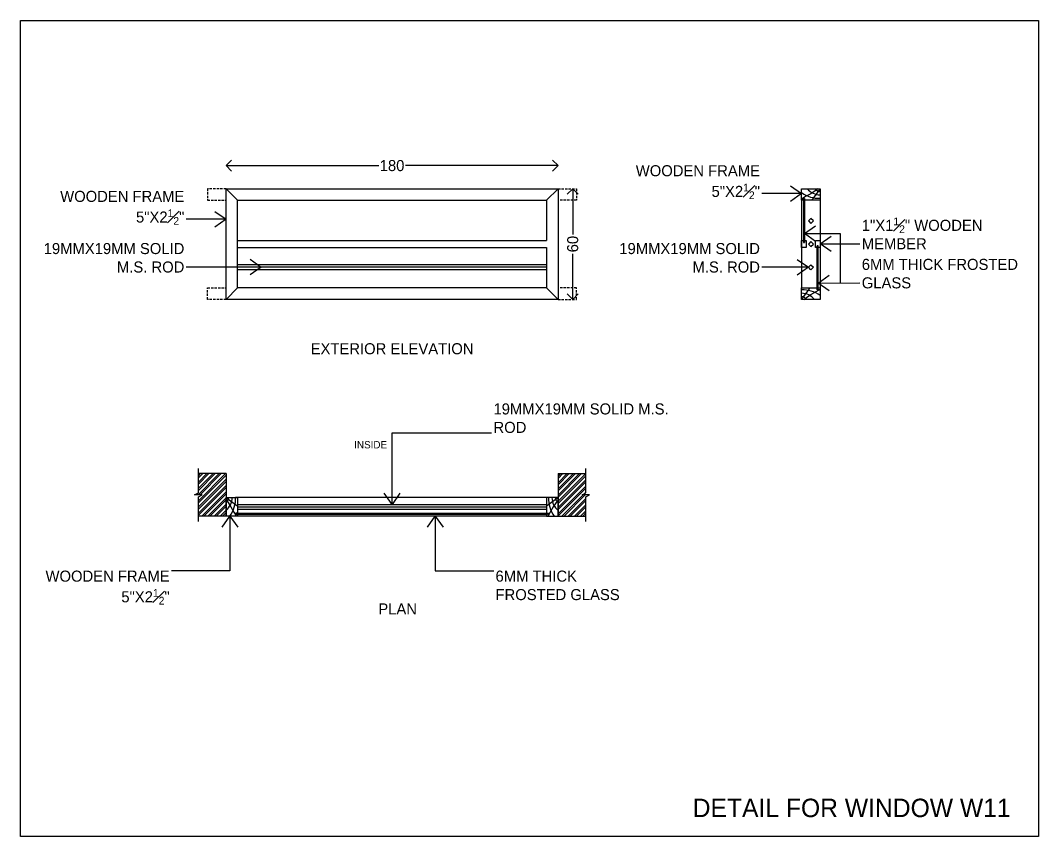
# Model space of a CAD drawing. Header units: metres. Extents: x -16 to 65907, y -5261 to 15511.
# Drawn here: x 38029 to 38581, y 9332 to 9775 of the extents above; entities that cross this region are included whole.
import ezdxf

# ---------------------------------------------------------------- set-up
doc = ezdxf.new("R2010")
doc.units = ezdxf.units.M
doc.header["$PDMODE"] = 67
doc.header["$PDSIZE"] = -5
doc.linetypes.add('DASHED', pattern=[19.05, 12.7, -6.35])
doc.layers.get('0').update_dxf_attribs({"color": 6})
for name, color, linetype in [('BC-DIMENSION', 8, 'Continuous'), ('BC-GREYCOLOR', 8, 'Continuous'), ('BC-HATCH', 8, 'Continuous'), ('BC-JOINERY', 93, 'Continuous'), ('BC-TEXT', 7, 'Continuous'), ('BC-WHITECOLOR', 7, 'Continuous')]:
    doc.layers.add(name, color=color, linetype=linetype)
doc.styles.add('BC-1IN10-2', font='FreeSans.ttf', dxfattribs={"height": 4})
doc.styles.add('BC-1IN10-3', font='FreeSans.ttf', dxfattribs={"height": 6})
doc.styles.add('BC-1IN50-1', font='FreeSans.ttf', dxfattribs={"height": 10})
doc.dimstyles.new('BC-1IN10-3', dxfattribs={"dimtxt": 6, "dimasz": 6, "dimexe": 0.18, "dimexo": 0.0625, "dimgap": 1, "dimtad": 0, "dimtoh": 1, "dimzin": 12, "dimdsep": 46, "dimtxsty": 'BC-1IN10-3', "dimblk": 'OPEN90', "dimcen": 0.09, "dimse1": 1, "dimse2": 1, "dimclrd": 256, "dimclre": 256, "dimclrt": 7, "dimadec": 0, "dimazin": 0, "dimtfac": 1, "dimtdec": 1, "dimtofl": 0, "dimtmove": 1, "dimatfit": 3, "dimldrblk": 'OPEN90', "dimfxl": 1, "dimtolj": 1, "dimtzin": 0, "dimlwd": -3, "dimarcsym": 0})
doc.dimstyles.new('BC-1IN50-1', dxfattribs={"dimtxt": 10, "dimasz": 10, "dimexe": 0.18, "dimexo": 0.0625, "dimgap": 1, "dimtad": 0, "dimdec": 1, "dimzin": 12, "dimdsep": 46, "dimtxsty": 'BC-1IN50-1', "dimblk": 'OPEN90', "dimcen": 0.09, "dimse1": 1, "dimse2": 1, "dimclrd": 8, "dimclre": 256, "dimclrt": 7, "dimadec": 0, "dimazin": 0, "dimtfac": 1, "dimtdec": 0, "dimtofl": 0, "dimtmove": 1, "dimatfit": 3, "dimfxl": 1, "dimtolj": 1, "dimtzin": 0, "dimlwd": -3, "dimarcsym": 0})

# ---------------------------------------------------------------- blocks, each defined once
blk = doc.blocks.new('_OPEN90')
at = {"color": 0, "linetype": 'ByBlock'}
for p, q in [((0, 0), (-1, 0)), ((-0.5, 0.5), (0, 0)), ((0, 0), (-0.5, -0.5))]:
    blk.add_line(p, q, dxfattribs=at)
blk = doc.blocks.new('*D833')
at = {"layer": 'BC-DIMENSION', "lineweight": -3}
for p, q in [((38146.31, 9695.81), (38223.07, 9695.81)), ((38314.31, 9695.81), (38237.55, 9695.81))]:
    blk.add_line(p, q, dxfattribs=at)
at = {"layer": 'Defpoints', "color": 0}
for p in [(38320.31, 9695.81), (38140.31, 9683.28), (38320.31, 9683.28)]:
    blk.add_point(p, dxfattribs=at)
at = {"layer": 'BC-DIMENSION', "lineweight": -3, "xscale": 6, "yscale": 6, "zscale": 6, "rotation": 180}
blk.add_blockref('_OPEN90', (38140.31, 9695.81), dxfattribs=at)
at = {"layer": 'BC-DIMENSION', "lineweight": -3, "xscale": 6, "yscale": 6, "zscale": 6}
blk.add_blockref('_OPEN90', (38320.31, 9695.81), dxfattribs=at)
at = {"layer": 'BC-DIMENSION', "color": 7, "insert": (38230.31, 9695.81), "char_height": 6, "attachment_point": 5, "style": 'BC-1IN10-3'}
blk.add_mtext('\\A1;180', dxfattribs=at)
blk = doc.blocks.new('*D834')
at = {"layer": 'BC-DIMENSION', "lineweight": -3}
for p, q in [((38328.26, 9677.28), (38328.26, 9658.48)), ((38328.26, 9629.28), (38328.26, 9648.08))]:
    blk.add_line(p, q, dxfattribs=at)
at = {"layer": 'Defpoints', "color": 0}
for p in [(38320.31, 9683.28), (38320.31, 9623.28), (38328.26, 9623.28)]:
    blk.add_point(p, dxfattribs=at)
at = {"layer": 'BC-DIMENSION', "lineweight": -3, "xscale": 6, "yscale": 6, "zscale": 6}
for p, rotation in [((38328.26, 9683.28), 90), ((38328.26, 9623.28), 270)]:
    blk.add_blockref('_OPEN90', p, dxfattribs=dict(at, rotation=rotation))
at = {"layer": 'BC-DIMENSION', "color": 7, "insert": (38328.26, 9653.28), "char_height": 6, "attachment_point": 5, "rotation": 90, "style": 'BC-1IN10-3'}
blk.add_mtext('\\A1;60', dxfattribs=at)

msp = doc.modelspace()

# ---------------------------------------------------------------- hatches: boundary and pattern name
at = {"layer": 'BC-GREYCOLOR'}
h = msp.add_hatch(dxfattribs=at)
h.set_pattern_fill('ANSI32', color=256, scale=0.25, style=0)
h.set_pattern_definition([(45, (173.0709, 796.0197), (-1.68379802, 1.68379802), []), (45, (174.1934, 796.0197), (-1.68379802, 1.68379802), [])])
h.paths.add_polyline_path([(38335.312, 9518.408), (38335.312, 9528.84), (38320.312, 9528.84), (38320.312, 9505.84), (38335.312, 9505.84), (38335.312, 9516.273), (38337.332, 9517.34), (38333.291, 9517.34)])
h.paths.add_polyline_path([(38140.312, 9505.84), (38140.312, 9528.84), (38125.312, 9528.84), (38125.312, 9518.408), (38123.291, 9517.34), (38127.332, 9517.34), (38125.312, 9516.273), (38125.312, 9505.84)])

# ---------------------------------------------------------------- linework, layer by layer
for p, q in [((38146.562, 9677.029), (38140.312, 9683.279)), ((38314.062, 9677.029), (38320.312, 9683.279)), ((38146.562, 9651.379), (38146.562, 9655.179)), ((38453.331, 9654.179), (38453.931, 9654.179)), ((38461.331, 9652.379), (38460.731, 9652.379)), ((38314.062, 9642.076), (38146.562, 9642.076)), ((38314.062, 9640.733), (38146.562, 9640.733)), ((38314.062, 9639.389), (38146.562, 9639.389)), ((38146.562, 9629.529), (38140.312, 9623.279)), ((38320.312, 9623.279), (38314.062, 9629.529))]:
    msp.add_line(p, q, dxfattribs=at)
at = {"layer": 'BC-GREYCOLOR', "linetype": 'DASHED', "ltscale": 0.1}
for points in [[(38140.312, 9683.279), (38130.312, 9683.279), (38130.312, 9677.029), (38140.312, 9677.029)], [(38320.312, 9683.279), (38330.312, 9683.279), (38330.312, 9677.029), (38320.312, 9677.029)], [(38140.312, 9623.279), (38130.312, 9623.279), (38130.312, 9629.529), (38140.312, 9629.529)], [(38320.312, 9623.279), (38330.312, 9623.279), (38330.312, 9629.529), (38320.312, 9629.529)]]:
    msp.add_lwpolyline(points, dxfattribs=at)
at = {"layer": 'BC-HATCH'}
for points in [[(38461.201, 9683.279), (38459.621, 9682.22), (38457.394, 9680.617), (38454.366, 9679.043), (38452.794, 9678.029)], [(38462.331, 9683.27), (38461.076, 9681.656), (38459.176, 9678.894), (38458.077, 9677.499), (38457.992, 9677.029)], [(38452.331, 9623.289), (38453.586, 9624.903), (38455.487, 9627.664), (38456.585, 9629.06), (38456.671, 9629.529)], [(38453.462, 9623.279), (38455.041, 9624.339), (38457.268, 9625.942), (38460.297, 9627.516), (38461.869, 9628.529)], [(38140.312, 9514.71), (38141.371, 9513.13), (38142.975, 9510.903), (38144.548, 9507.875), (38145.562, 9506.303)], [(38140.321, 9515.84), (38141.935, 9514.585), (38144.697, 9512.685), (38146.092, 9511.586), (38146.562, 9511.501)], [(38320.302, 9515.84), (38318.688, 9514.585), (38315.927, 9512.685), (38314.531, 9511.586), (38314.062, 9511.501)], [(38320.312, 9514.71), (38319.252, 9513.13), (38317.649, 9510.903), (38316.075, 9507.875), (38315.062, 9506.303)]]:
    msp.add_lwpolyline(points, dxfattribs=at)
for centre, radius, start, end in [((38462.535, 9689.254), 9.313, 219.91119, 268.74686), ((38463.064, 9685.927), 4.298, 218.02701, 260.18517), ((38461.73, 9694.028), 15.93, 233.84471, 272.16368), ((38452.933, 9612.531), 15.93, 53.84471, 92.16368), ((38452.128, 9617.304), 9.313, 39.91119, 88.74686), ((38451.599, 9620.632), 4.298, 38.02701, 80.18517), ((38134.337, 9516.044), 9.313, 309.91119, 358.74686), ((38137.664, 9516.573), 4.298, 308.02701, 350.18517), ((38129.563, 9515.239), 15.93, 323.84471, 2.16368), ((38331.061, 9515.239), 15.93, 177.83632, 216.15529), ((38326.287, 9516.044), 9.313, 181.25314, 230.08881), ((38322.959, 9516.573), 4.298, 189.81483, 231.97299)]:
    msp.add_arc(centre, radius, start, end, dxfattribs=at)
at = {"layer": 'BC-JOINERY'}
for p, q in [((38452.331, 9683.279), (38462.331, 9683.279)), ((38452.331, 9678.029), (38452.331, 9683.279)), ((38462.331, 9683.279), (38462.331, 9677.029)), ((38453.931, 9678.029), (38452.331, 9678.029)), ((38453.931, 9677.029), (38453.931, 9678.029)), ((38462.331, 9677.029), (38453.931, 9677.029)), ((38452.331, 9623.279), (38452.331, 9629.529)), ((38452.331, 9629.529), (38460.731, 9629.529)), ((38460.731, 9629.529), (38460.731, 9628.529)), ((38460.731, 9628.529), (38462.331, 9628.529)), ((38462.331, 9628.529), (38462.331, 9623.279)), ((38462.331, 9623.279), (38452.331, 9623.279)), ((38140.312, 9505.84), (38140.312, 9515.84)), ((38140.312, 9515.84), (38146.562, 9515.84)), ((38146.562, 9515.84), (38146.562, 9507.44)), ((38320.312, 9515.84), (38314.062, 9515.84)), ((38314.062, 9515.84), (38314.062, 9507.44)), ((38320.312, 9505.84), (38320.312, 9515.84)), ((38145.562, 9505.84), (38140.312, 9505.84)), ((38146.562, 9507.44), (38145.562, 9507.44)), ((38145.562, 9507.44), (38145.562, 9505.84)), ((38314.062, 9507.44), (38315.062, 9507.44)), ((38315.062, 9507.44), (38315.062, 9505.84)), ((38315.062, 9505.84), (38320.312, 9505.84))]:
    msp.add_line(p, q, dxfattribs=at)
for points in [[(38452.331, 9677.029), (38452.331, 9678.029), (38453.331, 9678.029), (38453.331, 9677.029)], [(38461.331, 9628.529), (38461.331, 9629.529), (38462.331, 9629.529), (38462.331, 9628.529)], [(38145.562, 9506.84), (38146.562, 9506.84), (38146.562, 9505.84), (38145.562, 9505.84)], [(38315.062, 9506.84), (38314.062, 9506.84), (38314.062, 9505.84), (38315.062, 9505.84)]]:
    msp.add_lwpolyline(points, close=True, dxfattribs=at)
for points in [[(38453.931, 9655.179), (38454.831, 9655.179), (38454.831, 9651.379), (38452.331, 9651.379), (38452.331, 9655.179), (38453.331, 9655.179)], [(38460.731, 9651.379), (38459.831, 9651.379), (38459.831, 9655.179), (38462.331, 9655.179), (38462.331, 9651.379), (38461.331, 9651.379)]]:
    msp.add_lwpolyline(points, dxfattribs=at)
at = {"layer": 'BC-WHITECOLOR'}
for p, q in [((38146.562, 9655.179), (38146.562, 9677.029)), ((38146.562, 9677.029), (38314.062, 9677.029)), ((38314.062, 9677.029), (38314.062, 9655.179)), ((38452.331, 9678.029), (38452.331, 9629.529)), ((38453.331, 9678.029), (38453.331, 9654.179)), ((38453.931, 9678.029), (38453.931, 9654.179)), ((38462.331, 9677.029), (38462.331, 9655.179)), ((38146.562, 9655.179), (38314.062, 9655.179)), ((38146.562, 9651.379), (38314.062, 9651.379)), ((38146.562, 9629.529), (38146.562, 9651.379)), ((38314.062, 9651.379), (38314.062, 9629.529)), ((38460.731, 9628.529), (38460.731, 9652.379)), ((38461.331, 9628.529), (38461.331, 9652.379)), ((38462.331, 9651.379), (38462.331, 9629.529)), ((38314.062, 9629.529), (38146.562, 9629.529)), ((38125.312, 9518.408), (38125.312, 9531.715)), ((38140.312, 9528.84), (38125.312, 9528.84)), ((38140.312, 9528.84), (38140.312, 9505.84)), ((38320.312, 9528.84), (38320.312, 9505.84)), ((38320.312, 9528.84), (38335.312, 9528.84)), ((38335.312, 9518.408), (38335.312, 9531.715)), ((38123.291, 9517.34), (38125.312, 9518.408)), ((38127.332, 9517.34), (38123.291, 9517.34)), ((38125.312, 9516.273), (38127.332, 9517.34)), ((38333.291, 9517.34), (38335.312, 9518.408)), ((38337.332, 9517.34), (38333.291, 9517.34)), ((38335.312, 9516.273), (38337.332, 9517.34)), ((38125.312, 9502.965), (38125.312, 9516.273)), ((38314.062, 9515.84), (38145.482, 9515.84)), ((38146.562, 9512.184), (38314.062, 9512.184)), ((38335.312, 9502.965), (38335.312, 9516.273)), ((38140.312, 9505.84), (38125.312, 9505.84)), ((38146.562, 9510.84), (38314.062, 9510.84)), ((38146.562, 9509.497), (38314.062, 9509.497)), ((38146.562, 9507.44), (38314.062, 9507.44)), ((38146.562, 9506.84), (38314.062, 9506.84)), ((38314.062, 9505.84), (38146.562, 9505.84)), ((38320.312, 9505.84), (38335.312, 9505.84))]:
    msp.add_line(p, q, dxfattribs=at)
for points in [[(38140.312, 9623.279), (38140.312, 9683.279), (38320.312, 9683.279), (38320.312, 9623.279)], [(38457.331, 9664.483), (38458.675, 9665.826), (38457.331, 9667.17), (38455.988, 9665.826)], [(38457.331, 9651.936), (38458.675, 9653.279), (38457.331, 9654.623), (38455.988, 9653.279)], [(38457.331, 9642.076), (38458.675, 9640.733), (38457.331, 9639.389), (38455.988, 9640.733)]]:
    msp.add_lwpolyline(points, close=True, dxfattribs=at)
at = {"layer": 'Defpoints'}
msp.add_lwpolyline([(38028.809, 9332.065), (38028.809, 9774.565), (38580.809, 9774.565), (38580.809, 9332.065)], close=True, dxfattribs=at)

# ---------------------------------------------------------------- texts
at = {"layer": 'BC-TEXT', "color": 7, "char_height": 6, "width": 88.39997, "style": 'BC-1IN10-3'}
for s, insert, attachment_point in [('{\\A1;WOODEN FRAME 5"X2{\\H0.7x;\\S1#2;}"}', (38429.729, 9677.654), 9), ('{\\A1;WOODEN FRAME 5"X2\\H1x;{\\H0.7x;\\S1#2;}"}', (38117.71, 9663.745), 9), ('{\\A1;1"X1{\\H0.7x;\\S1#2;}" WOODEN MEMBER}', (38484.933, 9650.448), 7), ('{19MMX19MM SOLID M.S. ROD}', (38117.71, 9637.779), 9), ('{19MMX19MM SOLID M.S. ROD}', (38429.729, 9637.779), 9), ('{6MM THICK FROSTED GLASS}', (38484.933, 9629.193), 7)]:
    msp.add_mtext(s, dxfattribs=dict(at, insert=insert, attachment_point=attachment_point))
at = {"layer": 'BC-TEXT'}
for s, insert, char_height, width, attachment_point, style in [('{\\pxqc;EXTERIOR ELEVATION}', (38230.312, 9596.518), 6, 129.74264, 5, 'BC-1IN10-3'), ('{{\\C7;19MMX19MM SOLID M.S. ROD}}', (38285.282, 9550.833), 6, 102.41639, 7, 'BC-1IN10-3'), ('{\\pxqc;INSIDE}', (38218.698, 9544.496), 4, 165.16731, 5, 'BC-1IN10-2'), ('{\\A1;{\\C7;WOODEN FRAME 5"X2{\\H0.7x;\\S1#2;}"}}', (38109.764, 9476.279), 6, 77.6415, 3, 'BC-1IN10-3'), ('{\\A1;\\H1x;{\\C7;6MM THICK FROSTED GLASS}}', (38286.401, 9476.279), 6, 77.6415, 1, 'BC-1IN10-3'), ('{\\pxqc;PLAN}', (38233.337, 9455.506), 6, 165.16731, 5, 'BC-1IN10-3'), ('{\\pxqc;DETAIL FOR WINDOW W11}', (38479.454, 9347.576), 10, 258.49544, 5, 'BC-1IN10-3')]:
    msp.add_mtext(s, dxfattribs=dict(at, insert=insert, char_height=char_height, width=width, attachment_point=attachment_point, style=style))

# ---------------------------------------------------------------- dimensions: what is measured, and where the dimension line sits
at = {"layer": 'BC-DIMENSION'}
dim = msp.add_linear_dim(base=(38320.312, 9695.814), p1=(38140.312, 9683.279), p2=(38320.312, 9683.279), dimstyle='BC-1IN10-3', override={"dimlfac": 1}, dxfattribs=at)
dim.commit()
dim.dimension.update_dxf_attribs({"geometry": '*D833', "text_midpoint": (38230.312, 9695.814)})
dim = msp.add_linear_dim(base=(38328.255, 9623.279), p1=(38320.312, 9683.279), p2=(38320.312, 9623.279), angle=90, dimstyle='BC-1IN10-3', override={"dimlfac": 1}, dxfattribs=at)
dim.commit()
dim.dimension.update_dxf_attribs({"geometry": '*D834', "text_midpoint": (38328.255, 9653.279)})

# ---------------------------------------------------------------- leaders
at = {"layer": 'BC-TEXT', "annotation_type": 0, "has_hookline": 1}
for points, override, hookline_direction, text_width in [([(38452.331, 9680.654), (38430.729, 9680.654)], {"dimtxt": 6, "dimasz": 6, "dimtad": 0, "dimtoh": 1, "dimdec": 2, "dimtxsty": 'BC-1IN10-3', "dimclrd": 256, "dimtdec": 1, "dimldrblk": 'OPEN90'}, 1, 67.687), ([(38140.312, 9666.745), (38118.71, 9666.745)], {"dimtxt": 6, "dimasz": 6, "dimtad": 0, "dimtoh": 1, "dimdec": 2, "dimtxsty": 'BC-1IN10-3', "dimclrd": 256, "dimtdec": 1, "dimldrblk": 'OPEN90'}, 1, 67.687), ([(38462.331, 9653.408), (38483.933, 9653.448)], {"dimtxt": 6, "dimasz": 6, "dimtad": 0, "dimtoh": 1, "dimdec": 2, "dimtxsty": 'BC-1IN10-3', "dimclrd": 256, "dimtdec": 1, "dimldrblk": 'OPEN90'}, 0, 64), ([(38159.312, 9640.779), (38118.71, 9640.779)], {"dimtxt": 6, "dimasz": 6, "dimtad": 0, "dimtoh": 1, "dimdec": 2, "dimtxsty": 'BC-1IN10-3', "dimclrd": 256, "dimtdec": 1, "dimldrblk": 'OPEN90'}, 1, 77.062), ([(38455.988, 9640.733), (38430.729, 9640.779)], {"dimtxt": 6, "dimasz": 6, "dimtad": 0, "dimtoh": 1, "dimdec": 2, "dimtxsty": 'BC-1IN10-3', "dimclrd": 256, "dimtdec": 1, "dimldrblk": 'OPEN90'}, 1, 77.062), ([(38461.331, 9632.151), (38483.933, 9632.193)], {"dimtxt": 6, "dimasz": 6, "dimtad": 0, "dimtoh": 1, "dimdec": 2, "dimtxsty": 'BC-1IN10-3', "dimclrd": 256, "dimtdec": 1, "dimldrblk": 'OPEN90'}, 0, 85.605), ([(38230.312, 9512.184), (38230.312, 9550.923), (38284.282, 9550.923)], {"dimtxt": 6, "dimasz": 6, "dimtoh": 1, "dimdec": 2, "dimtxsty": 'BC-1IN10-3', "dimclrd": 256, "dimtdec": 1, "dimldrblk": 'OPEN90'}, 0, 95.473), ([(38142.425, 9505.84), (38142.425, 9476.189), (38110.764, 9476.189)], {"dimtxt": 6, "dimasz": 6, "dimtoh": 1, "dimdec": 2, "dimtxsty": 'BC-1IN10-3', "dimclrd": 256, "dimtdec": 1, "dimldrblk": 'OPEN90'}, 1, 67.687), ([(38253.74, 9505.84), (38253.74, 9476.189), (38285.401, 9476.189)], {"dimtxt": 6, "dimasz": 6, "dimtoh": 1, "dimdec": 2, "dimtxsty": 'BC-1IN10-3', "dimclrd": 256, "dimtdec": 1, "dimldrblk": 'OPEN90'}, 0, 67.276)]:
    msp.add_leader(points, dimstyle='BC-1IN50-1', override=override, dxfattribs=dict(at, hookline_direction=hookline_direction, text_width=text_width))
at = {"layer": 'BC-TEXT'}
msp.add_leader([(38453.931, 9658.963), (38473.214, 9658.963), (38473.277, 9632.173)], dimstyle='BC-1IN50-1', override={"dimtxt": 6, "dimasz": 6, "dimtoh": 1, "dimdec": 2, "dimtxsty": 'BC-1IN10-3', "dimclrd": 256, "dimtdec": 1, "dimldrblk": 'OPEN90'}, dxfattribs=at)

doc.saveas('drawing.dxf')
